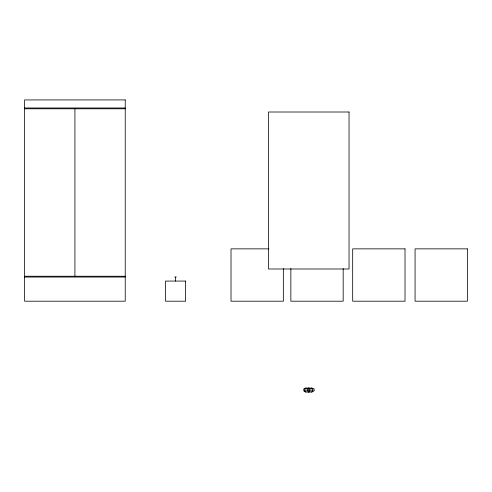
<?xml version="1.0" encoding="UTF-8"?>
<svg xmlns="http://www.w3.org/2000/svg" width="492" height="492" viewBox="0 0 492 492"><rect width="100%" height="100%" fill="white"/><g stroke="black" fill="none" stroke-linecap="round" stroke-linejoin="round"><path stroke-width="0.74" d="M307.783 388.889L307.783 390.863L308.785 392.069L309.794 390.863L309.794 388.889L308.785 388.047L307.783 388.889L304.782 388.889L304.782 390.863L305.79 392.069L311.787 392.069L314.124 390.863L314.124 388.889L311.787 388.047L305.79 388.047L303.779 388.889L303.779 390.863L305.79 392.069M311.787 392.069L312.795 390.863L312.795 388.889L311.787 388.047M304.782 388.889L305.79 388.047M24.6 107.982L125.232 107.982M24.6 108.787L125.232 108.787M268.94 248.866L231.019 248.866L231.019 301.196L283.349 301.196L283.349 268.583M24.6 276.24L125.232 276.24M24.6 277.045L125.232 277.045M174.746 277.045L176.357 277.045M309.794 388.889L312.795 388.889M304.782 390.863L307.783 390.863M309.794 390.863L312.795 390.863M343.182 268.583L343.182 301.196L290.852 301.196L290.852 268.583M308.785 388.047L308.785 392.069M175.552 277.045L175.552 281.067M74.919 108.787L74.919 276.24M125.232 99.931L24.6 99.931L24.6 301.196L125.232 301.196L125.232 99.931M349.043 112.004L268.534 112.004L268.534 268.995L349.043 268.995L349.043 112.004M405.014 248.866L352.684 248.866L352.684 301.196L405.014 301.196L405.014 248.866M467.4 248.866L415.07 248.866L415.07 301.196L467.4 301.196L467.4 248.866M185.613 281.067L165.484 281.067L165.484 301.196L185.613 301.196L185.613 281.067"/></g></svg>
